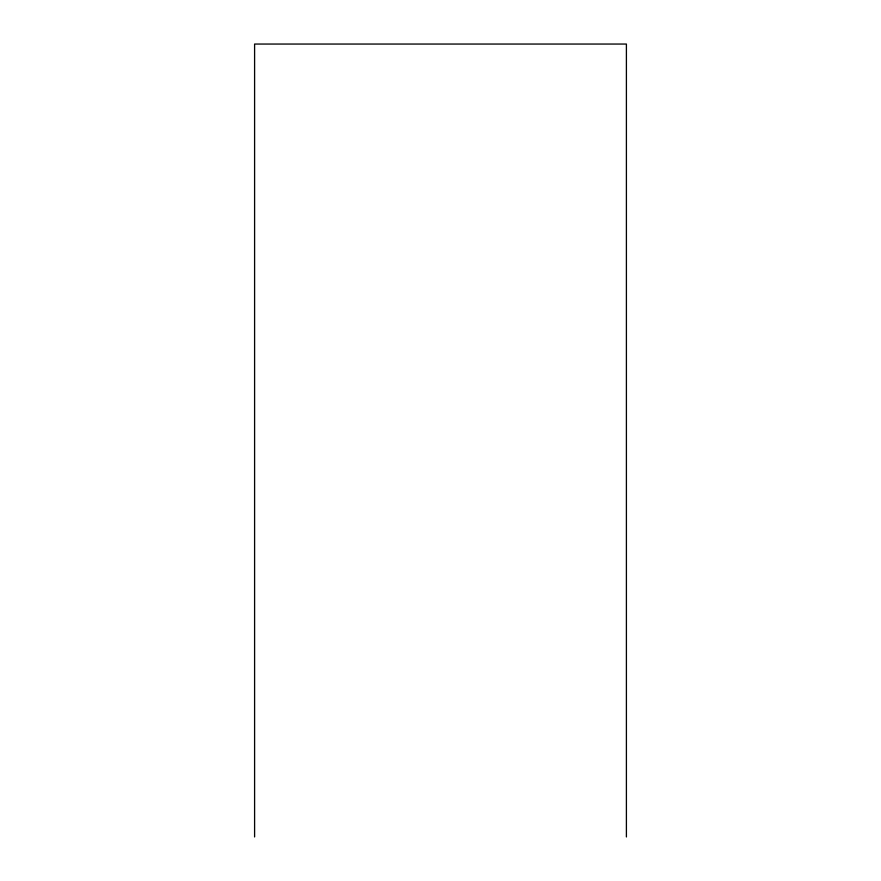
<?xml version="1.0" encoding="UTF-8"?>
<svg xmlns="http://www.w3.org/2000/svg" width="881" height="881" viewBox="0 0 881 881"><rect width="100%" height="100%" fill="white"/><g stroke="black" fill="none" stroke-linecap="round" stroke-linejoin="round"><path stroke-width="1.32" d="M626.402 836.95L626.402 44.05L254.598 44.05L254.598 836.95"/></g></svg>
